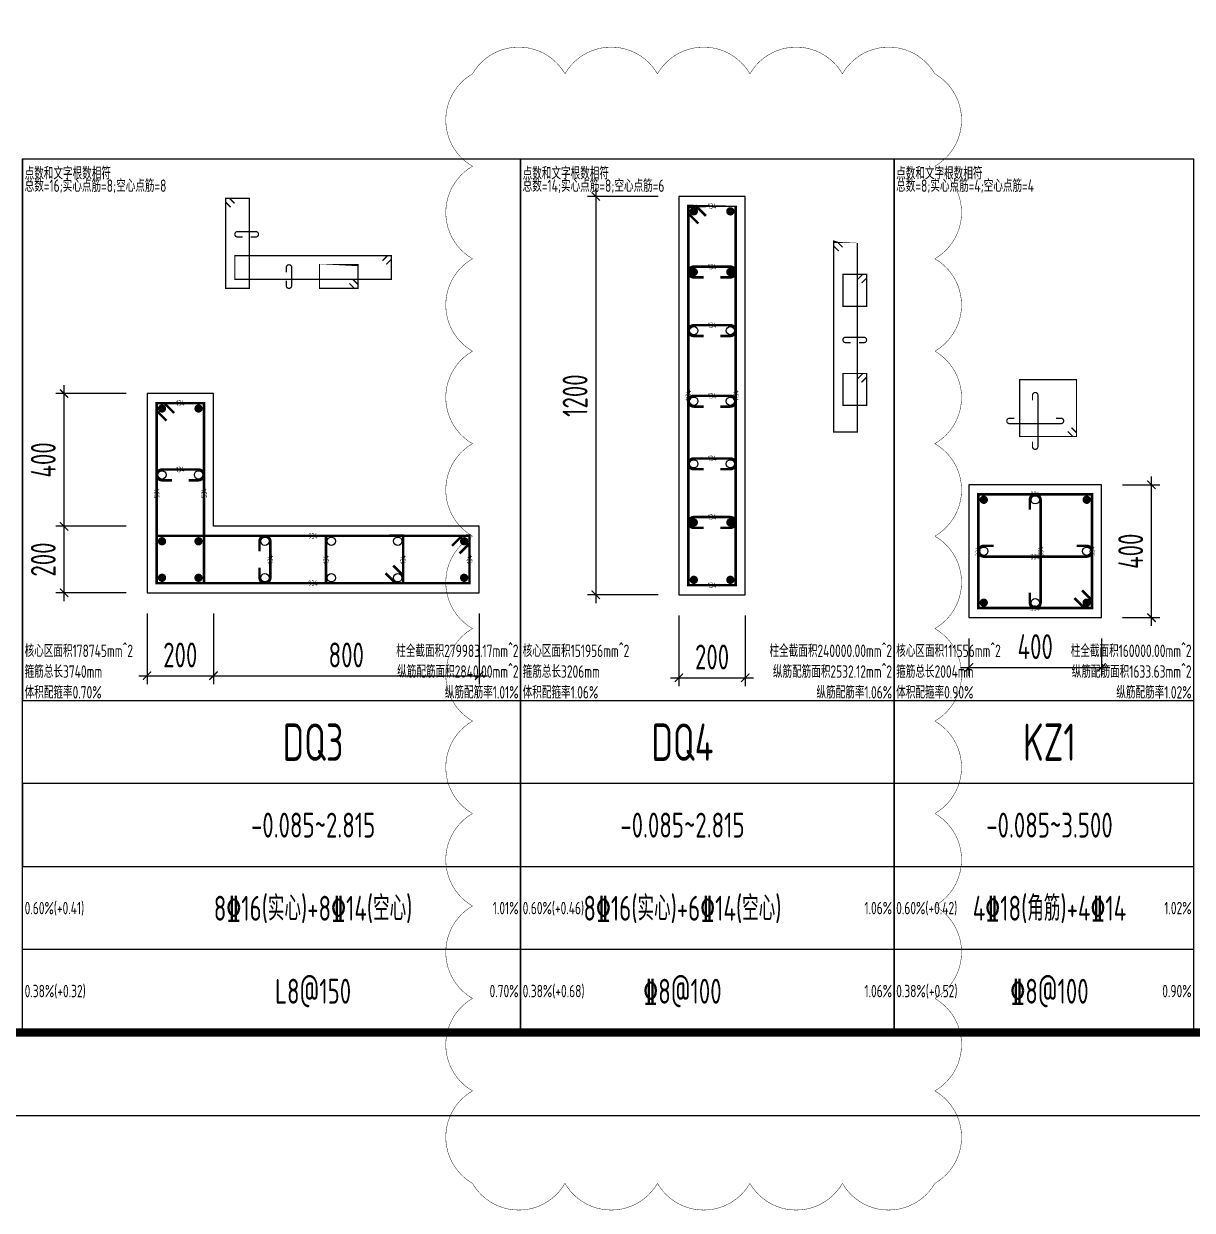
# Model space of a CAD drawing. Extents: x -668857 to 154266, y -275694 to 291306.
# Drawn here: x -297470 to -283392, y 96600 to 110897 of the extents above; entities that cross this region are included whole.
import ezdxf
from ezdxf.enums import TextEntityAlignment as Align

# ---------------------------------------------------------------- set-up
doc = ezdxf.new("R2010")
doc.units = 0
doc.header["$LTSCALE"] = 1000
doc.layers.get('0').update_dxf_attribs({"linetype": 'CONTINUOUS'})
doc.layers.get('DEFPOINTS').update_dxf_attribs({"linetype": 'CONTINUOUS'})
for name, color, linetype in [('-TK', 7, 'CONTINUOUS'), ('COLU_DE_DIM', 3, 'CONTINUOUS'), ('COLU_DE_TH', 7, 'CONTINUOUS'), ('LINK', 6, 'CONTINUOUS'), ('LINK-INDEX', 6, 'CONTINUOUS'), ('REIN', 6, 'CONTINUOUS'), ('TAB', 7, 'CONTINUOUS'), ('TAB_TEXT', 7, 'CONTINUOUS'), ('箍筋长度', 3, 'CONTINUOUS'), ('配箍校核', 34, 'CONTINUOUS')]:
    doc.layers.add(name, color=color, linetype=linetype)
doc.layers.add('审图修改', color=2, linetype='CONTINUOUS', plot=False)
doc.styles.add('BW_Rein', font='Tssdeng.shx', dxfattribs={"width": 0.7, "bigfont": 'hztxt.shx'})
doc.styles.add('TSSD_DIMENSION', font='Tssdeng.shx', dxfattribs={"width": 0.7, "bigfont": 'tssdchn.shx'})
doc.styles.add('TSSD_REIN', font='tssdeng.shx', dxfattribs={"width": 0.7, "height": 300, "bigfont": 'tssdchn.shx'})
doc.dimstyles.new('TSSD_25_100', dxfattribs={"dimtxt": 300, "dimasz": 100, "dimexe": 100, "dimexo": 250, "dimgap": 100, "dimtad": 1, "dimdec": 0, "dimlfac": 0.25, "dimzin": 0, "dimdsep": 46, "dimtxsty": 'TSSD_DIMENSION', "dimblk": 'ARCHTICK', "dimcen": 0, "dimdle": 100, "dimclrt": 7, "dimadec": 0, "dimazin": 0, "dimtfac": 1, "dimtdec": 0, "dimtix": 1, "dimtmove": 2, "dimatfit": 3, "dimldrblk": 'ARCHTICK', "dimfxl": 0, "dimtolj": 1, "dimtzin": 0, "dimarcsym": 0})

# ---------------------------------------------------------------- blocks, each defined once
blk = doc.blocks.new('_ArchTick')
at = {"color": 0, "linetype": 'ByBlock', "const_width": 0.15}
blk.add_lwpolyline([(-0.5, -0.5), (0.5, 0.5)], dxfattribs=at)
blk = doc.blocks.new('*D1236')
at = {"layer": 'COLU_DE_DIM', "color": 0, "lineweight": -2}
for p, q in [((-295984.5314196437, 103790.9760006196), (-295984.5314196437, 102940.9760006196)), ((-295184.5314196437, 103790.9760006196), (-295184.5314196437, 102940.9760006196)), ((-296084.5314196437, 103040.9760006196), (-295084.5314196437, 103040.9760006196))]:
    blk.add_line(p, q, dxfattribs=at)
at = {"layer": 'DEFPOINTS', "color": 0}
for p in [(-295984.5314196437, 104040.9760006196), (-295184.5314196437, 104040.9760006196), (-295184.5314196437, 103040.9760006196)]:
    blk.add_point(p, dxfattribs=at)
at = {"layer": 'COLU_DE_DIM', "color": 0, "lineweight": -2, "xscale": 100, "yscale": 100, "zscale": 100, "rotation": 180}
blk.add_blockref('_ArchTick', (-295984.5314196437, 103040.9760006196), dxfattribs=at)
at = {"layer": 'COLU_DE_DIM', "color": 0, "lineweight": -2, "xscale": 100, "yscale": 100, "zscale": 100}
blk.add_blockref('_ArchTick', (-295184.5314196437, 103040.9760006196), dxfattribs=at)
at = {"layer": 'COLU_DE_DIM', "color": 7, "insert": (-295584.5314196437, 103290.9760006196), "char_height": 300, "attachment_point": 5, "style": 'TSSD_DIMENSION'}
blk.add_mtext('\\A1;200', dxfattribs=at)
blk = doc.blocks.new('*D1237')
at = {"layer": 'COLU_DE_DIM', "color": 0, "lineweight": -2}
for p, q in [((-295184.5314196437, 103790.9760006196), (-295184.5314196437, 102940.9760006196)), ((-291984.529880086, 103790.9760006196), (-291984.529880086, 102940.9760006196)), ((-295284.5314196437, 103040.9760006196), (-291884.529880086, 103040.9760006196))]:
    blk.add_line(p, q, dxfattribs=at)
at = {"layer": 'DEFPOINTS', "color": 0}
for p in [(-295184.5314196437, 104040.9760006196), (-291984.529880086, 104040.9760006196), (-291984.529880086, 103040.9760006196)]:
    blk.add_point(p, dxfattribs=at)
at = {"layer": 'COLU_DE_DIM', "color": 0, "lineweight": -2, "xscale": 100, "yscale": 100, "zscale": 100, "rotation": 180}
blk.add_blockref('_ArchTick', (-295184.5314196437, 103040.9760006196), dxfattribs=at)
at = {"layer": 'COLU_DE_DIM', "color": 0, "lineweight": -2, "xscale": 100, "yscale": 100, "zscale": 100}
blk.add_blockref('_ArchTick', (-291984.529880086, 103040.9760006196), dxfattribs=at)
at = {"layer": 'COLU_DE_DIM', "color": 7, "insert": (-293584.5306498648, 103290.9760006196), "char_height": 300, "attachment_point": 5, "style": 'TSSD_DIMENSION'}
blk.add_mtext('\\A1;800', dxfattribs=at)
blk = doc.blocks.new('*D1238')
at = {"layer": 'COLU_DE_DIM', "color": 0, "lineweight": -2}
for p, q in [((-296234.5314196437, 104840.9760006196), (-297084.5314196437, 104840.9760006196)), ((-296984.5314196437, 103940.9760006196), (-296984.5314196437, 104940.9760006196)), ((-296234.5314196437, 104040.9760006196), (-297084.5314196437, 104040.9760006196))]:
    blk.add_line(p, q, dxfattribs=at)
at = {"layer": 'DEFPOINTS', "color": 0}
for p in [(-296984.5314196437, 104840.9760006196), (-295984.5314196437, 104840.9760006196), (-295984.5314196437, 104040.9760006196)]:
    blk.add_point(p, dxfattribs=at)
at = {"layer": 'COLU_DE_DIM', "color": 0, "lineweight": -2, "xscale": 100, "yscale": 100, "zscale": 100}
for p, rotation in [((-296984.5314196437, 104840.9760006196), 90), ((-296984.5314196437, 104040.9760006196), 270)]:
    blk.add_blockref('_ArchTick', p, dxfattribs=dict(at, rotation=rotation))
at = {"layer": 'COLU_DE_DIM', "color": 7, "insert": (-297234.5314196437, 104440.9760006196), "char_height": 300, "attachment_point": 5, "rotation": 90, "style": 'TSSD_DIMENSION'}
blk.add_mtext('\\A1;200', dxfattribs=at)
blk = doc.blocks.new('*D1239')
at = {"layer": 'COLU_DE_DIM', "color": 0, "lineweight": -2}
for p, q in [((-296984.5314196437, 104740.9760006196), (-296984.5314196437, 106540.6378605306)), ((-296234.5314196437, 106440.6378605306), (-297084.5314196437, 106440.6378605306)), ((-296234.5314196437, 104840.9760006196), (-297084.5314196437, 104840.9760006196))]:
    blk.add_line(p, q, dxfattribs=at)
at = {"layer": 'DEFPOINTS', "color": 0}
for p in [(-296984.5314196437, 106440.6378605306), (-295984.5314196437, 106440.6378605306), (-295984.5314196437, 104840.9760006196)]:
    blk.add_point(p, dxfattribs=at)
at = {"layer": 'COLU_DE_DIM', "color": 0, "lineweight": -2, "xscale": 100, "yscale": 100, "zscale": 100}
for p, rotation in [((-296984.5314196437, 106440.6378605306), 90), ((-296984.5314196437, 104840.9760006196), 270)]:
    blk.add_blockref('_ArchTick', p, dxfattribs=dict(at, rotation=rotation))
at = {"layer": 'COLU_DE_DIM', "color": 7, "insert": (-297234.5314196437, 105640.806930575), "char_height": 300, "attachment_point": 5, "rotation": 90, "style": 'TSSD_DIMENSION'}
blk.add_mtext('\\A1;400', dxfattribs=at)
blk = doc.blocks.new('*D1669')
at = {"layer": 'COLU_DE_DIM', "color": 0, "lineweight": -2}
for p, q in [((-286084.5298800245, 103490.9760006196), (-286084.5298800245, 103040.9760006196)), ((-284484.5298800245, 103490.9760006196), (-284484.5298800245, 103040.9760006196)), ((-286184.5298800245, 103140.9760006196), (-284384.5298800245, 103140.9760006196))]:
    blk.add_line(p, q, dxfattribs=at)
at = {"layer": 'DEFPOINTS', "color": 0}
for p in [(-286084.5298800245, 103740.9760006196), (-284484.5298800245, 103740.9760006196), (-284484.5298800245, 103140.9760006196)]:
    blk.add_point(p, dxfattribs=at)
at = {"layer": 'COLU_DE_DIM', "color": 0, "lineweight": -2, "xscale": 100, "yscale": 100, "zscale": 100, "rotation": 180}
blk.add_blockref('_ArchTick', (-286084.5298800245, 103140.9760006196), dxfattribs=at)
at = {"layer": 'COLU_DE_DIM', "color": 0, "lineweight": -2, "xscale": 100, "yscale": 100, "zscale": 100}
blk.add_blockref('_ArchTick', (-284484.5298800245, 103140.9760006196), dxfattribs=at)
at = {"layer": 'COLU_DE_DIM', "color": 7, "insert": (-285284.5298800245, 103390.9760006196), "char_height": 300, "attachment_point": 5, "style": 'TSSD_DIMENSION'}
blk.add_mtext('\\A1;400', dxfattribs=at)
blk = doc.blocks.new('*D1670')
at = {"layer": 'COLU_DE_DIM', "color": 0, "lineweight": -2}
for p, q in [((-283884.5298800245, 103640.9760006196), (-283884.5298800245, 105440.9760006196)), ((-284234.5298800245, 105340.9760006196), (-283784.5298800245, 105340.9760006196)), ((-284234.5298800245, 103740.9760006196), (-283784.5298800245, 103740.9760006196))]:
    blk.add_line(p, q, dxfattribs=at)
at = {"layer": 'DEFPOINTS', "color": 0}
for p in [(-284484.5298800245, 105340.9760006196), (-283884.5298800245, 105340.9760006196), (-284484.5298800245, 103740.9760006196)]:
    blk.add_point(p, dxfattribs=at)
at = {"layer": 'COLU_DE_DIM', "color": 0, "lineweight": -2, "xscale": 100, "yscale": 100, "zscale": 100}
for p, rotation in [((-283884.5298800245, 105340.9760006196), 90), ((-283884.5298800245, 103740.9760006196), 270)]:
    blk.add_blockref('_ArchTick', p, dxfattribs=dict(at, rotation=rotation))
at = {"layer": 'COLU_DE_DIM', "color": 7, "insert": (-284134.5298800245, 104540.9760006196), "char_height": 300, "attachment_point": 5, "rotation": 90, "style": 'TSSD_DIMENSION'}
blk.add_mtext('\\A1;400', dxfattribs=at)
blk = doc.blocks.new('A1')
blk.add_lwpolyline([(0, 59400), (0, 0), (84100, 0), (84100, 59400)], close=True)
at = {"const_width": 100}
blk.add_lwpolyline([(2500, 58400), (2500, 1000), (83100, 1000), (83100, 58400)], close=True, dxfattribs=at)
blk = doc.blocks.new('*D2126')
at = {"layer": 'COLU_DE_DIM', "color": 0, "lineweight": -2}
for p, q in [((-289827.7738434939, 108816.1857727336), (-290677.7738434939, 108816.1857727336)), ((-290577.7738434939, 108916.1857727336), (-290577.7738434939, 103916.1857727215)), ((-289827.7738434939, 104016.1857727215), (-290677.7738434939, 104016.1857727215))]:
    blk.add_line(p, q, dxfattribs=at)
at = {"layer": 'DEFPOINTS', "color": 0}
for p in [(-289577.7738434939, 108816.1857727336), (-290577.7738434939, 104016.1857727215), (-289577.7738434939, 104016.1857727215)]:
    blk.add_point(p, dxfattribs=at)
at = {"layer": 'COLU_DE_DIM', "color": 0, "lineweight": -2, "xscale": 100, "yscale": 100, "zscale": 100}
for p, rotation in [((-290577.7738434939, 108816.1857727336), 90), ((-290577.7738434939, 104016.1857727215), 270)]:
    blk.add_blockref('_ArchTick', p, dxfattribs=dict(at, rotation=rotation))
at = {"layer": 'COLU_DE_DIM', "color": 7, "insert": (-290827.7738434939, 106416.1857727275), "char_height": 300, "attachment_point": 5, "rotation": 90, "style": 'TSSD_DIMENSION'}
blk.add_mtext('\\A1;1200', dxfattribs=at)
blk = doc.blocks.new('*D2127')
at = {"layer": 'COLU_DE_DIM', "color": 0, "lineweight": -2}
for p, q in [((-289577.7738434939, 103766.1857727215), (-289577.7738434939, 102916.1857727215)), ((-288777.7738434687, 103766.1857727215), (-288777.7738434687, 102916.1857727215)), ((-289677.7738434939, 103016.1857727215), (-288677.7738434687, 103016.1857727215))]:
    blk.add_line(p, q, dxfattribs=at)
at = {"layer": 'DEFPOINTS', "color": 0}
for p in [(-289577.7738434939, 104016.1857727215), (-288777.7738434687, 104016.1857727215), (-288777.7738434687, 103016.1857727215)]:
    blk.add_point(p, dxfattribs=at)
at = {"layer": 'COLU_DE_DIM', "color": 0, "lineweight": -2, "xscale": 100, "yscale": 100, "zscale": 100, "rotation": 180}
blk.add_blockref('_ArchTick', (-289577.7738434939, 103016.1857727215), dxfattribs=at)
at = {"layer": 'COLU_DE_DIM', "color": 0, "lineweight": -2, "xscale": 100, "yscale": 100, "zscale": 100}
blk.add_blockref('_ArchTick', (-288777.7738434687, 103016.1857727215), dxfattribs=at)
at = {"layer": 'COLU_DE_DIM', "color": 7, "insert": (-289177.7738434813, 103266.1857727215), "char_height": 300, "attachment_point": 5, "style": 'TSSD_DIMENSION'}
blk.add_mtext('\\A1;200', dxfattribs=at)

msp = doc.modelspace()

# ---------------------------------------------------------------- linework, layer by layer
at = {"layer": 'COLU_DE_TH'}
for points in [[(-288777.7738434687, 108816.1857727336), (-289577.7738434939, 108816.185772783), (-289577.7738434841, 104016.1857727215), (-288777.7738434841, 104016.1857727215), (-288777.7738434687, 108816.1857727336)], [(-295184.5314196437, 104840.9760006196), (-295184.5314196437, 106440.6378605306), (-295984.5314196437, 106440.6378605306), (-295984.5314196437, 104040.9760006196), (-291984.529880086, 104040.9760006196), (-291984.529880086, 104840.9760006196), (-295184.5314196437, 104840.9760006196)], [(-286084.5298800245, 103740.9760006196), (-284484.5298800245, 103740.9760006196), (-284484.5298800245, 105340.9760006196), (-286084.5298800245, 105340.9760006196), (-286084.5298800245, 103740.9760006196)]]:
    msp.add_lwpolyline(points, close=True, dxfattribs=at)
at = {"layer": 'LINK', "const_width": 30}
for points in [[(-289342.7738435201, 108489.26189127), (-289462.7738435027, 108609.2618912874), (-289462.7738434952, 108701.1857728003), (-288892.773843462, 108701.1857727652), (-288892.7738434764, 104131.1857727186), (-289462.7738434899, 104131.1857727185), (-289462.7738434952, 108701.1857728003), (-289370.8499619736, 108701.18577279), (-289250.849961991, 108581.1857727726)], [(-295749.5314195598, 106113.7139789962), (-295869.5314196427, 106233.7139789133), (-295869.5314196413, 106325.6378605108), (-295299.5314196411, 106325.6378605108), (-295299.5314196479, 104155.9760006401), (-295869.531419639, 104155.9760006401), (-295869.5314196413, 106325.6378605108), (-295777.6075381581, 106325.637860525), (-295657.6075380752, 106205.6378606077)], [(-284719.5298800247, 104067.8998821737), (-284599.5298800245, 103947.8998821739), (-284599.5298800245, 103855.9760006196), (-285969.5298800245, 103855.9760006196), (-285969.5298800245, 105225.9760006196), (-284599.5298800245, 105225.9760006196), (-284599.5298800245, 103855.9760006196), (-284691.4537615785, 103855.9760006196), (-284811.4537615788, 103975.9760006194)], [(-292311.4537616251, 104605.9760006033), (-292191.4537616428, 104725.976000621), (-292099.5298801034, 104725.9760006205), (-292099.5298801004, 104155.9760006183), (-295869.5314196451, 104155.9760006185), (-295869.5314196437, 104725.9760006205), (-292099.5298801034, 104725.9760006205), (-292099.5298800897, 104634.052119095), (-292219.529880072, 104514.0521190773)], [(-293019.5302649757, 104367.8998821603), (-292899.5302649767, 104247.8998821593), (-292899.5302650023, 104155.9760006144), (-293829.5306498588, 104155.9760006138), (-293829.5306498595, 104725.9760006249), (-292899.5302650055, 104725.9760006229), (-292899.5302650023, 104155.9760006144), (-292991.4541465235, 104155.9760006141), (-293111.4541465226, 104275.9760006151)]]:
    msp.add_lwpolyline(points, dxfattribs=at)
for points in [[(-289077.7738434713, 107840.5463523943), (-288957.7738434713, 107840.5463523943, 1), (-288957.7738434713, 107970.5463523943), (-289397.7738434822, 107970.5463523943, 1), (-289397.7738434822, 107840.5463523943), (-289277.7738434822, 107840.5463523943)], [(-289077.773843473, 107134.2131225969), (-288957.773843473, 107134.2131225969, 1), (-288957.773843473, 107264.2131225969), (-289397.7738434839, 107264.2131225969, 1), (-289397.7738434839, 107134.2131225969), (-289277.7738434839, 107134.2131225969)], [(-289077.7738434762, 106283.6920756848), (-288957.7738434762, 106283.6920756848, 1), (-288957.7738434762, 106413.6920756848), (-289397.7738434871, 106413.6920756848, 1), (-289397.7738434871, 106283.6920756848), (-289277.7738434871, 106283.6920756848)], [(-289077.7738434762, 105529.0052856177), (-288957.7738434762, 105529.0052856177, 1), (-288957.7738434762, 105659.0052856177), (-289397.7738434871, 105659.0052856177, 1), (-289397.7738434871, 105529.0052856177), (-289277.7738434871, 105529.0052856177)], [(-295484.5314196511, 105395.8069305781), (-295364.5314196511, 105395.8069305781, 1), (-295364.5314196511, 105525.8069305781), (-295804.5314196423, 105525.8069305781, 1), (-295804.5314196423, 105395.8069305781), (-295684.5314196423, 105395.8069305781)], [(-285349.5298800245, 104040.9760006196), (-285349.5298800245, 103920.9760006196, 1), (-285219.5298800245, 103920.9760006196), (-285219.5298800245, 105160.9760006196, 1), (-285349.5298800245, 105160.9760006196), (-285349.5298800245, 105040.9760006196)], [(-289077.7738434779, 104822.6720558203), (-288957.7738434779, 104822.6720558203, 1), (-288957.7738434779, 104952.6720558203), (-289397.7738434889, 104952.6720558203, 1), (-289397.7738434889, 104822.6720558203), (-289277.7738434889, 104822.6720558203)], [(-294629.5310347616, 104340.9760006145), (-294629.5310347616, 104220.9760006145, 1), (-294499.5310347616, 104220.9760006145), (-294499.5310347602, 104660.9760006193, 1), (-294629.5310347602, 104660.9760006193), (-294629.5310347602, 104540.9760006193)], [(-285784.5298800245, 104605.9760006196), (-285904.5298800245, 104605.9760006196, 1), (-285904.5298800245, 104475.9760006196), (-284664.5298800245, 104475.9760006196, 1), (-284664.5298800245, 104605.9760006196), (-284784.5298800245, 104605.9760006196)]]:
    msp.add_lwpolyline(points, format="xyb", dxfattribs=at)
at = {"layer": 'LINK-INDEX', "const_width": 15.00000095367432}
for points in [[(-294977.0310348615, 108686.6896098057), (-295037.0310347597, 108746.6896099074), (-295037.0310347562, 108792.6515506608), (-294752.0310347539, 108792.6515506608), (-294752.0310347572, 107707.820620684), (-295037.0310347551, 107707.820620684), (-295037.0310347562, 108792.6515506608), (-294991.0690938719, 108792.6515506397), (-294931.0690939734, 108732.6515505381)], [(-287651.2577763447, 108157.088489347), (-287711.2577762799, 108217.0884894117), (-287711.2577762702, 108263.05043043), (-287426.2577762617, 108263.0504304124), (-287426.2577762689, 105978.0504303663), (-287711.2577762675, 105978.0504303663), (-287711.2577762702, 108263.05043043), (-287665.2958351991, 108263.0504303934), (-287605.2958352638, 108203.0504303287)], [(-293147.9922057148, 108042.8206205878), (-293087.9922058138, 108102.8206206865), (-293042.0302649352, 108102.8206206888), (-293042.0302649336, 107817.8206206833), (-294927.0310347734, 107817.8206206833), (-294927.0310347723, 108102.8206206888), (-293042.0302649352, 108102.8206206888), (-293042.0302649455, 108056.8586799696), (-293102.0302648465, 107996.8586798709)], [(-293502.0304572794, 107813.7825615363), (-293442.0304573977, 107753.7825614179), (-293442.0304574012, 107707.8206206828), (-293907.0306498397, 107707.8206206826), (-293907.0306498401, 107992.8206206826), (-293442.030457403, 107992.8206206817), (-293442.0304574012, 107707.8206206828), (-293487.992398296, 107707.8206207011), (-293547.9923981775, 107767.8206208194)], [(-287422.2197170568, 107817.4249845108), (-287362.2197172127, 107877.4249846666), (-287316.2577762692, 107877.4249846898), (-287316.2577765328, 107492.4249846412), (-287601.257776515, 107492.4249844461), (-287601.2577762511, 107877.424984691), (-287316.2577762692, 107877.4249846898), (-287316.257776304, 107831.4630439966), (-287376.2577761481, 107771.4630438409)], [(-287422.2197170606, 106622.6486237364), (-287362.2197172164, 106682.6486238921), (-287316.2577762729, 106682.6486239154), (-287316.2577765366, 106297.6486238668), (-287601.2577765188, 106297.6486236716), (-287601.2577762549, 106682.6486239166), (-287316.2577762729, 106682.6486239154), (-287316.2577763078, 106636.6866832222), (-287376.2577761519, 106576.6866830665)], [(-284847.0298800251, 106029.5769053241), (-284787.0298800245, 105969.5769053246), (-284787.0298800245, 105923.6149645469), (-285472.0298800245, 105923.6149645469), (-285472.0298800245, 106608.6149645469), (-284787.0298800245, 106608.6149645469), (-284787.0298800245, 105923.6149645469), (-284832.9918208015, 105923.6149645468), (-284892.991820802, 105983.6149645464)]]:
    msp.add_lwpolyline(points, dxfattribs=at)
for points in [[(-294734.5310347578, 108327.7360856665), (-294674.5310347578, 108327.7360856665, 1), (-294674.5310347578, 108392.7360856665), (-294894.5310347534, 108392.7360856665, 1), (-294894.5310347534, 108327.7360856665), (-294834.5310347534, 108327.7360856665)], [(-294307.0308423131, 107800.3206206847), (-294307.0308423131, 107740.3206206847, 1), (-294242.0308423131, 107740.3206206847), (-294242.0308423124, 107960.3206206871, 1), (-294307.0308423124, 107960.3206206871), (-294307.0308423124, 107900.3206206871)], [(-287408.7577762473, 107054.3109802524), (-287348.7577762473, 107054.3109802524, 1), (-287348.7577762473, 107119.3109802524), (-287568.7577762528, 107119.3109802524, 1), (-287568.7577762528, 107054.3109802524), (-287508.7577762528, 107054.3109802524)], [(-285317.0298800245, 105861.1149645469), (-285317.0298800245, 105801.1149645469, 1), (-285252.0298800245, 105801.1149645469), (-285252.0298800245, 106421.1149645469, 1), (-285317.0298800245, 106421.1149645469), (-285317.0298800245, 106361.1149645469)], [(-285534.5298800245, 106143.6149645469), (-285594.5298800245, 106143.6149645469, 1), (-285594.5298800245, 106078.6149645469), (-284974.5298800245, 106078.6149645469, 1), (-284974.5298800245, 106143.6149645469), (-285034.5298800245, 106143.6149645469)]]:
    msp.add_lwpolyline(points, format="xyb", dxfattribs=at)
at = {"layer": 'REIN', "const_width": 50}
for points in [[(-289397.7738434919, 108661.1857727825, 1), (-289397.7738434919, 108611.1857727825, 1), (-289397.7738434919, 108661.1857727825)], [(-288957.7738434632, 108661.1857727555, 1), (-288957.7738434632, 108611.1857727555, 1), (-288957.7738434632, 108661.1857727555)], [(-289397.7738435, 107930.5463524213, 1), (-289397.7738435, 107880.5463524213, 1), (-289397.7738435, 107930.5463524213)], [(-288957.7738434713, 107930.5463523943, 1), (-288957.7738434713, 107880.5463523943, 1), (-288957.7738434713, 107930.5463523943)], [(-295829.5314196423, 106260.6378605343, 1), (-295779.5314196423, 106260.6378605343, 1), (-295829.5314196423, 106260.6378605343)], [(-295389.5314196462, 106260.6378605343, 1), (-295339.5314196462, 106260.6378605343, 1), (-295389.5314196462, 106260.6378605343)], [(-285929.5298800245, 105160.9760006196, 1), (-285879.5298800245, 105160.9760006196, 1), (-285929.5298800245, 105160.9760006196)], [(-284689.5298800245, 105160.9760006196, 1), (-284639.5298800245, 105160.9760006196, 1), (-284689.5298800245, 105160.9760006196)], [(-289397.7738434889, 104912.6720558203, 1), (-289397.7738434889, 104862.6720558203, 1), (-289397.7738434889, 104912.6720558203)], [(-288957.7738434779, 104912.6720558203, 1), (-288957.7738434779, 104862.6720558203, 1), (-288957.7738434779, 104912.6720558203)], [(-295829.5314196423, 104660.9760006218, 1), (-295779.5314196423, 104660.9760006218, 1), (-295829.5314196423, 104660.9760006218)], [(-295389.5314196511, 104660.9760006218, 1), (-295339.5314196511, 104660.9760006218, 1), (-295389.5314196511, 104660.9760006218)], [(-292189.5298800911, 104660.9760006205, 1), (-292139.5298800911, 104660.9760006205, 1), (-292189.5298800911, 104660.9760006205)], [(-295829.5314196402, 104220.9760006166, 1), (-295779.5314196402, 104220.9760006166, 1), (-295829.5314196402, 104220.9760006166)], [(-295389.5314196525, 104220.9760006171, 1), (-295339.5314196525, 104220.9760006171, 1), (-295389.5314196525, 104220.9760006171)], [(-292189.5298800885, 104220.9760006201, 1), (-292139.5298800885, 104220.9760006201, 1), (-292189.5298800885, 104220.9760006201)], [(-289397.7738434871, 104221.1857727029, 1), (-289397.7738434871, 104171.1857727029, 1), (-289397.7738434871, 104221.1857727029)], [(-288957.7738434762, 104221.1857727029, 1), (-288957.7738434762, 104171.1857727029, 1), (-288957.7738434762, 104221.1857727029)], [(-285929.5298800245, 103920.9760006196, 1), (-285879.5298800245, 103920.9760006196, 1), (-285929.5298800245, 103920.9760006196)], [(-284689.5298800245, 103920.9760006196, 1), (-284639.5298800245, 103920.9760006196, 1), (-284689.5298800245, 103920.9760006196)]]:
    msp.add_lwpolyline(points, format="xyb", close=True, dxfattribs=at)
at = {"layer": 'REIN'}
for centre in [(-289397.7737891237, 107199.2131226182), (-288957.7737891211, 107199.2131226189), (-289397.7737891269, 106348.6920757061), (-288957.7737891265, 106348.6920757087), (-289397.7737891269, 105594.0052856391), (-288957.7737891265, 105594.0052856416), (-295804.5314196423, 105460.8069305781), (-295364.5314196511, 105460.8069305781), (-285284.5298800245, 105160.9760006196), (-294564.5310347602, 104660.9760006193), (-293764.5306498711, 104660.9760006176), (-292964.530264982, 104660.9760006159), (-285904.5298800245, 104540.9760006196), (-284664.5298800245, 104540.9760006196), (-294564.5310347616, 104220.9760006145), (-293764.5306498704, 104220.976000615), (-292964.5302649795, 104220.9760006154), (-285284.5298800245, 103920.9760006196)]:
    msp.add_circle(centre, 50, dxfattribs=at)
at = {"layer": 'TAB'}
for points in [[(-297484.5314196437, 109270.5257877661), (-291484.529880086, 109270.5257877661), (-291484.529880086, 98740.97600061962), (-297484.5314196437, 98740.97600061962), (-297484.5314196437, 109270.5257877661), (-297484.5314196437, 102740.9760006196), (-291484.529880086, 102740.9760006196), (-291484.529880086, 101740.9760006196), (-297484.5314196437, 101740.9760006196), (-297484.5314196437, 100740.9760006196), (-291484.529880086, 100740.9760006196), (-291484.529880086, 99740.97600061962), (-297484.5314196437, 99740.97600061962)], [(-291484.529880086, 109270.5257877661), (-286984.5298800245, 109270.5257877661), (-286984.5298800245, 98740.97600061962), (-291484.529880086, 98740.97600061962), (-291484.529880086, 109270.5257877661), (-291484.529880086, 102740.9760006196), (-286984.5298800245, 102740.9760006196), (-286984.5298800245, 101740.9760006196), (-291484.529880086, 101740.9760006196), (-291484.529880086, 100740.9760006196), (-286984.5298800245, 100740.9760006196), (-286984.5298800245, 99740.97600061962), (-291484.529880086, 99740.97600061962)], [(-286984.5298800245, 109270.5257877661), (-283376.4049578588, 109270.5257877661), (-283376.4049578588, 98740.97600061962), (-286984.5298800245, 98740.97600061962), (-286984.5298800245, 109270.5257877661), (-286984.5298800245, 102740.9760006196), (-283376.4049578588, 102740.9760006196), (-283376.4049578588, 101740.9760006196), (-286984.5298800245, 101740.9760006196), (-286984.5298800245, 100740.9760006196), (-283376.4049578588, 100740.9760006196), (-283376.4049578588, 99740.97600061962), (-286984.5298800245, 99740.97600061962)]]:
    msp.add_lwpolyline(points, dxfattribs=at)
at = {"layer": '审图修改', "color": 2, "const_width": 5}
msp.add_lwpolyline([(-292064.1310353881, 110293.567585804, -0.5773502691896255), (-290949.9893074518, 110293.567585804, -0.5773502691896255), (-289835.8475795155, 110293.567585804, -0.5773502691896255), (-288721.7058515793, 110293.567585804, -0.5773502691896255), (-287607.564123643, 110293.567585804, -0.5773502691896255), (-286493.4223957067, 110293.567585804, -0.5773502691896255), (-286493.4223957067, 109179.4258578678, -0.5773502691896255), (-286493.4223957067, 108065.2841299315, -0.5773502691896255), (-286493.4223957067, 106951.1424019952, -0.5773502691896255), (-286493.4223957067, 105837.0006740589, -0.5773502691896255), (-286493.4223957067, 104722.8589461226, -0.5773502691896255), (-286493.4223957067, 103608.7172181864, -0.5773502691896255), (-286493.4223957067, 102494.5754902501, -0.5773502691896255), (-286493.4223957067, 101380.4337623138, -0.5773502691896255), (-286493.4223957067, 100266.2920343775, -0.5773502691896255), (-286493.4223957067, 99152.15030644124, -0.5773502691896255), (-286493.4223957067, 98038.00857850496, -0.5773502691896255), (-286493.4223957067, 96923.86685056868, -0.5773502691896255), (-287607.564123643, 96923.86685056868, -0.5773502691896255), (-288721.7058515793, 96923.86685056868, -0.5773502691896255), (-289835.8475795155, 96923.86685056868, -0.5773502691896255), (-290949.9893074518, 96923.86685056868, -0.5773502691896255), (-292064.1310353881, 96923.86685056868, -0.5773502691896255), (-292064.1310353881, 98038.00857850496, -0.5773502691896255), (-292064.1310353881, 99152.15030644124, -0.5773502691896255), (-292064.1310353881, 100266.2920343775, -0.5773502691896255), (-292064.1310353881, 101380.4337623138, -0.5773502691896255), (-292064.1310353881, 102494.5754902501, -0.5773502691896255), (-292064.1310353881, 103608.7172181864, -0.5773502691896255), (-292064.1310353881, 104722.8589461226, -0.5773502691896255), (-292064.1310353881, 105837.0006740589, -0.5773502691896255), (-292064.1310353881, 106951.1424019952, -0.5773502691896255), (-292064.1310353881, 108065.2841299315, -0.5773502691896255), (-292064.1310353881, 109179.4258578678, -0.5773502691896255), (-292064.1310353881, 110293.567585804, -0.5773502691896255), (-292064.1310353881, 110293.567585804, -0.5773502691896255)], format="xyb", dxfattribs=at)

# ---------------------------------------------------------------- block references
at = {"layer": '-TK'}
msp.add_blockref('A1', (-353584.7140519191, 97740.97600061962), dxfattribs=at)

# ---------------------------------------------------------------- texts
at = {"layer": 'TAB_TEXT', "style": 'TSSD_REIN', "width": 0.7}
for s, height, p in [('DQ3', 450, (-293984.5306498648, 102240.9760006196)), ('DQ4', 450, (-289534.5298800552, 102240.9760006196)), ('KZ1', 450, (-285112.6460140217, 102240.9760006196)), ('-0.085~2.815', 300, (-293984.5306498648, 101240.9760006196)), ('-0.085~2.815', 300, (-289534.5298800552, 101240.9760006196)), ('-0.085~3.500', 300, (-285112.6460140217, 101240.9760006196)), ('L8@150', 300, (-293984.5306498648, 99240.97600061962))]:
    msp.add_text(s, height=height, dxfattribs=at).set_placement(p, align=Align.MIDDLE)
at = {"layer": 'TAB_TEXT', "color": 1, "style": 'TSSD_REIN', "width": 0.7}
for s, p in [('8%%13216(实心)+8%%13214(空心)', (-293984.5306498648, 100240.9760006196)), ('8%%13216(实心)+6%%13214(空心)', (-289534.5298800552, 100240.9760006196)), ('4%%13218(角筋)+4%%13214', (-285112.6460140217, 100240.9760006196)), ('%%1328@100', (-289534.5298800552, 99240.97600061962)), ('%%1328@100', (-285112.6460140217, 99240.97600061962))]:
    msp.add_text(s, height=300, dxfattribs=at).set_placement(p, align=Align.MIDDLE)
at = {"layer": '箍筋长度', "style": 'BW_Rein', "width": 0.7}
for s, rotation, p in [('134', 359.999999996467, (-289177.7738434814, 108701.1857727827)), ('1134', 90.0000000000653, (-289462.7738434926, 106416.1857727487)), ('1134', 89.99999999981797, (-288892.7738434692, 106416.1857727311)), ('534', 89.99999999989994, (-295869.5314196432, 105240.8069305751)), ('534', 89.99999999982211, (-295299.5314196445, 105240.8069305751)), ('334', 90, (-285969.5298800245, 104540.9760006196)), ('334', 90, (-285219.5298800245, 104540.9760006196)), ('334', 90, (-284599.5298800245, 104540.9760006196)), ('134', 89.99999999981657, (-294499.5310347609, 104440.9760006196)), ('134', 90.00000000006669, (-293829.5306498591, 104440.9760006196)), ('134', 90.00000000032514, (-292899.5302650039, 104440.9760006196)), ('134', 90.00000000030015, (-292099.5298801019, 104440.9760006196)), ('934', 359.9999999999984, (-293984.5306498648, 104155.9760006184))]:
    msp.add_text(s, height=65, rotation=rotation, dxfattribs=at).set_placement(p, align=Align.MIDDLE_CENTER)
for s, p in [('134', (-289177.7738434818, 107970.5463523943)), ('134', (-289177.7738434823, 107264.2131225969)), ('134', (-289177.7738434827, 106413.6920756848)), ('134', (-295584.5314196437, 106325.6378605108)), ('134', (-289177.7738434832, 105659.0052856177)), ('134', (-295584.5314196437, 105525.8069305781)), ('334', (-285284.5298800245, 105225.9760006196)), ('134', (-289177.7738434835, 104952.6720558203)), ('934', (-293984.5306498648, 104725.9760006205)), ('334', (-285284.5298800245, 104475.9760006196)), ('134', (-289177.7738434841, 104131.1857727185)), ('334', (-285284.5298800245, 103855.9760006196))]:
    msp.add_text(s, height=65, dxfattribs=at).set_placement(p, align=Align.MIDDLE_CENTER)
at = {"layer": '配箍校核', "style": 'BW_Rein', "width": 0.7}
for s, p in [('点数和文字根数相符', (-297459.5314196437, 109020.5257877661)), ('点数和文字根数相符', (-291459.529880086, 109020.5257877661)), ('点数和文字根数相符', (-286959.5298800245, 109020.5257877661)), ('总数=16;实心点筋=8;空心点筋=8', (-297459.5314196437, 108870.5257877661)), ('总数=14;实心点筋=8;空心点筋=6', (-291459.529880086, 108870.5257877661)), ('总数=8;实心点筋=4;空心点筋=4', (-286959.5298800245, 108870.5257877661)), ('核心区面积178745mm^ 2', (-297459.5314196437, 103265.9760006196)), ('核心区面积151956mm^ 2', (-291459.529880086, 103265.9760006196)), ('核心区面积111556mm^ 2', (-286959.5298800245, 103265.9760006196)), ('箍筋总长3740mm', (-297459.5314196437, 103015.9760006196)), ('箍筋总长3206mm', (-291459.529880086, 103015.9760006196)), ('箍筋总长2004mm', (-286959.5298800245, 103015.9760006196)), ('体积配箍率0.70%', (-297459.5314196437, 102765.9760006196)), ('体积配箍率1.06%', (-291459.529880086, 102765.9760006196)), ('体积配箍率0.90%', (-286959.5298800245, 102765.9760006196))]:
    msp.add_text(s, height=150, dxfattribs=at).set_placement(p)
for s, p in [('柱全截面积279983.17mm^ 2', (-291509.529880086, 103265.9760006196)), ('柱全截面积240000.00mm^ 2', (-287009.5298800245, 103265.9760006196)), ('柱全截面积160000.00mm^ 2', (-283401.4049578588, 103265.9760006196)), ('纵筋配筋面积2840.00mm^ 2', (-291509.529880086, 103015.9760006196)), ('纵筋配筋面积2532.12mm^ 2', (-287009.5298800245, 103015.9760006196)), ('纵筋配筋面积1633.63mm^ 2', (-283401.4049578588, 103015.9760006196)), ('纵筋配筋率1.01%', (-291509.529880086, 102765.9760006196)), ('纵筋配筋率1.06%', (-287009.5298800245, 102765.9760006196)), ('纵筋配筋率1.02%', (-283401.4049578588, 102765.9760006196))]:
    msp.add_text(s, height=150, dxfattribs=at).set_placement(p, align=Align.RIGHT)
for s, p in [('0.60%(+0.41)', (-297459.5314196437, 100240.9760006196)), ('0.60%(+0.46)', (-291459.529880086, 100240.9760006196)), ('0.60%(+0.42)', (-286959.5298800245, 100240.9760006196)), ('0.38%(+0.32)', (-297459.5314196437, 99240.97600061962)), ('0.38%(+0.68)', (-291459.529880086, 99240.97600061962)), ('0.38%(+0.52)', (-286959.5298800245, 99240.97600061962))]:
    msp.add_text(s, height=150, dxfattribs=at).set_placement(p, align=Align.MIDDLE_LEFT)
for s, p in [('1.01%', (-291509.529880086, 100240.9760006196)), ('1.06%', (-287009.5298800245, 100240.9760006196)), ('1.02%', (-283401.4049578588, 100240.9760006196)), ('0.70%', (-291509.529880086, 99240.97600061962)), ('1.06%', (-287009.5298800245, 99240.97600061962)), ('0.90%', (-283401.4049578588, 99240.97600061962))]:
    msp.add_text(s, height=150, dxfattribs=at).set_placement(p, align=Align.MIDDLE_RIGHT)

# ---------------------------------------------------------------- dimensions: what is measured, and where the dimension line sits
at = {"layer": 'COLU_DE_DIM'}
for base, p1, p2, angle, picture, middle in [((-290577.7738434939, 104016.1857727215), (-289577.7738434939, 108816.1857727336), (-289577.7738434939, 104016.1857727215), 270, '*D2126', (-290827.7738434939, 106416.1857727275)), ((-296984.5314196437, 106440.6378605306), (-295984.5314196437, 104840.9760006196), (-295984.5314196437, 106440.6378605306), 89.9999998932783, '*D1239', (-297234.5314196437, 105640.806930575)), ((-283884.5298800245, 105340.9760006196), (-284484.5298800245, 103740.9760006196), (-284484.5298800245, 105340.9760006196), 89.9999998932783, '*D1670', (-284134.5298800245, 104540.9760006196)), ((-296984.5314196437, 104840.9760006196), (-295984.5314196437, 104040.9760006196), (-295984.5314196437, 104840.9760006196), 89.9999998932783, '*D1238', (-297234.5314196437, 104440.9760006196)), ((-288777.7738434687, 103016.1857727215), (-289577.7738434939, 104016.1857727215), (-288777.7738434687, 104016.1857727215), 359.9999998932783, '*D2127', (-289177.7738434813, 103266.1857727215))]:
    dim = msp.add_linear_dim(base=base, p1=p1, p2=p2, angle=angle, dimstyle='TSSD_25_100', dxfattribs=at)
    dim.commit()
    dim.dimension.update_dxf_attribs({"geometry": picture, "text_midpoint": middle})
for base, p1, p2, picture, middle in [((-295184.5314196437, 103040.9760006196), (-295984.5314196437, 104040.9760006196), (-295184.5314196437, 104040.9760006196), '*D1236', (-295584.5314196437, 103290.9760006196)), ((-291984.529880086, 103040.9760006196), (-295184.5314196437, 104040.9760006196), (-291984.529880086, 104040.9760006196), '*D1237', (-293584.5306498648, 103290.9760006196)), ((-284484.5298800245, 103140.9760006196), (-286084.5298800245, 103740.9760006196), (-284484.5298800245, 103740.9760006196), '*D1669', (-285284.5298800245, 103390.9760006196))]:
    dim = msp.add_linear_dim(base=base, p1=p1, p2=p2, dimstyle='TSSD_25_100', dxfattribs=at)
    dim.commit()
    dim.dimension.update_dxf_attribs({"geometry": picture, "text_midpoint": middle})

doc.saveas('drawing.dxf')
